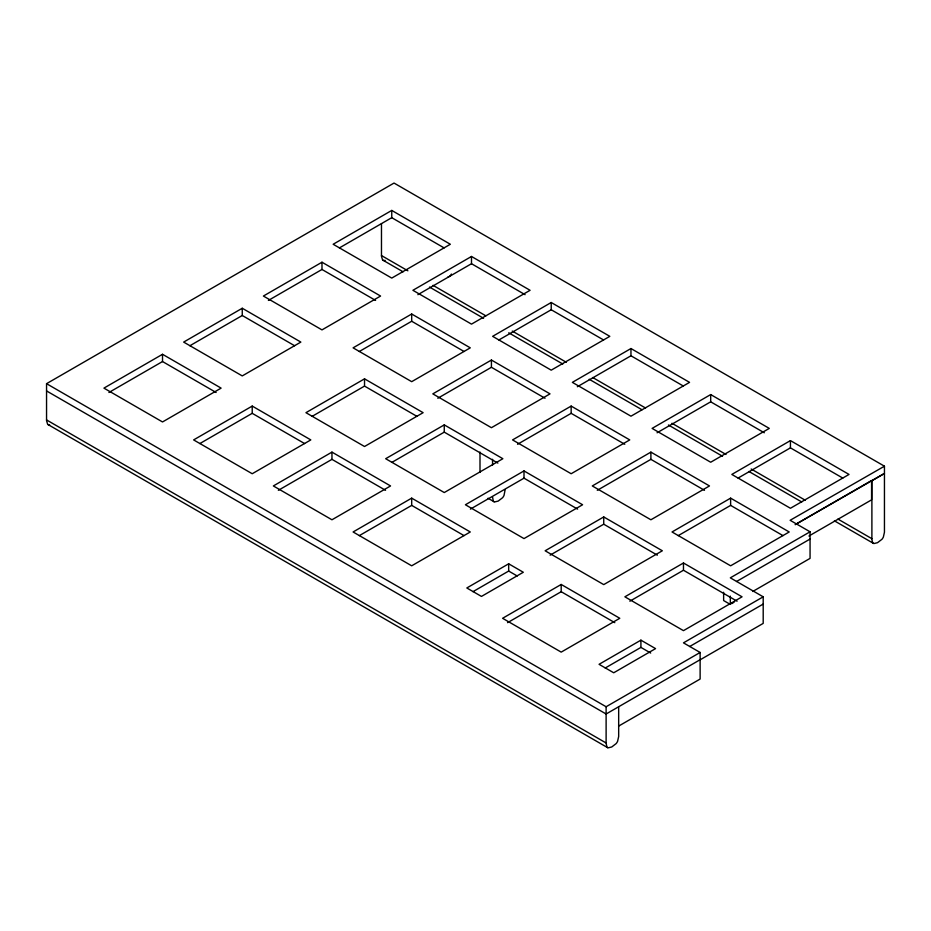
<?xml version="1.0" encoding="UTF-8"?>
<svg xmlns="http://www.w3.org/2000/svg" width="931" height="931" viewBox="0 0 931 931"><rect width="100%" height="100%" fill="white"/><g stroke="black" fill="none" stroke-linecap="round" stroke-linejoin="round"><path stroke-width="1.4" d="M505.114 489.846L504.02 495.432A6.633 3.829 -60 0 1 502.6 497.701L498.178 501.099L494.536 501.949A6.633 3.829 -60 0 1 493.29 501.018L492.557 497.096M49.634 424.862L49.064 424.873A6.633 3.829 -60 0 1 47.632 424.257L46.55 420.684L46.55 383.677L394.034 183.058L884.45 466.198L884.45 532.206L883.368 537.036A6.633 3.829 -60 0 1 881.936 539.305L877.514 542.692L873.872 543.553A6.633 3.829 -60 0 1 872.626 542.622L871.893 539.445L871.893 480.699L884.45 473.448L795.155 524.653L871.579 480.512L871.579 499.854L808.923 536.023M391.753 210.429L333.158 244.259L391.753 278.09L450.348 244.259L391.753 210.429L391.753 217.679L339.396 247.914M162.518 354.292L103.923 388.122L162.518 421.952L221.113 388.122L162.518 354.292L162.518 361.542L216.132 392.486M242.258 308.254L183.663 342.084L242.258 375.915L300.853 342.084L242.258 308.254L242.258 315.504L294.615 345.738M321.986 262.216L263.392 296.046L321.986 329.888L380.581 296.046L321.986 262.216L321.986 269.466L375.6 300.422M108.915 392.486L162.518 361.542M189.889 345.738L242.258 315.504M268.384 300.422L321.986 269.466M471.493 256.467L412.899 290.297L471.493 324.128L530.088 290.297L471.493 256.467L471.493 263.717L417.879 294.673M252.22 406.079L193.625 439.909L252.22 473.739L310.814 439.909L252.22 406.079L252.22 413.329L199.862 443.563M411.688 314.015L353.093 347.845L411.688 381.675L470.283 347.845L411.688 314.015L411.688 321.253L359.331 351.487M364.533 378.847L305.938 412.677L364.533 446.508L423.128 412.677L364.533 378.847L364.533 386.097L416.902 416.332M312.164 416.332L364.533 386.097M551.222 302.505L492.627 336.335L551.222 370.166L609.817 336.335L551.222 302.505L551.222 309.755L498.865 339.978M331.96 452.117L273.353 485.947L331.96 519.777L390.555 485.947L331.96 452.117L331.96 459.355L385.562 490.311M491.428 360.041L432.822 393.871L491.428 427.701L550.023 393.871L491.428 360.041L491.428 367.291L545.031 398.247M278.346 490.311L331.96 459.355M437.814 398.247L491.428 367.291M444.262 424.885L385.667 458.715L444.262 492.546L502.868 458.715L444.262 424.885L444.262 432.135L497.876 463.091M391.904 462.37L444.262 432.135M630.962 348.531L572.356 382.362L630.962 416.192L689.557 382.362L630.962 348.531L630.962 355.782L577.348 386.737M411.688 498.143L353.093 531.973L411.688 565.804L470.283 531.973L411.688 498.143L411.688 505.393L359.331 535.628M571.157 406.079L512.562 439.909L571.157 473.739L629.752 439.909L571.157 406.079L571.157 413.329L624.771 444.273M517.543 444.273L571.157 413.329M524.002 470.923L465.407 504.753L524.002 538.584L582.597 504.753L524.002 470.923L524.002 478.173L577.616 509.117M470.388 509.117L524.002 478.173M710.69 394.569L652.096 428.4L710.69 462.23L769.285 428.4L710.69 394.569L710.69 401.82L764.304 432.775M657.077 432.775L710.69 401.82M650.897 452.117L592.291 485.947L650.897 519.777L709.492 485.947L650.897 452.117L650.897 459.355L597.283 490.311M508.675 563.802L466.815 587.973L481.467 596.422L523.315 572.262L508.675 563.802L508.675 571.052L472.971 591.662M603.73 516.949L545.135 550.78L603.73 584.61L662.337 550.78L603.73 516.949L603.73 524.2L657.344 555.155M550.128 555.155L603.73 524.2M790.431 440.607L731.824 474.438L790.431 508.268L849.025 474.438L790.431 440.607L790.431 447.858L842.788 478.08M738.062 478.08L790.431 447.858M561.195 584.459L502.589 618.289L561.195 652.119L619.79 618.289L561.195 584.459L561.195 591.709L507.581 622.664M730.626 498.143L672.031 531.973L730.626 565.804L789.22 531.973L730.626 498.143L730.626 505.393L678.257 535.628M683.47 562.987L624.876 596.818L683.47 630.648L742.065 596.818L683.47 562.987L683.47 570.238L737.084 601.193M629.856 601.193L683.47 570.238M752.748 591.476L810.063 558.379L810.063 531.799L730.323 577.837L763.199 596.818L763.199 623.398L699.67 660.079M736.549 581.491L810.063 539.049M640.912 640.156L599.064 664.315L613.715 672.776L655.564 648.616L640.912 640.156L640.912 647.406L605.22 668.016M731.568 603.695L734.059 602.264M763.199 596.818L683.47 642.856L700.124 652.468L700.124 679.048L618.673 726.075M689.696 646.51L763.199 604.068M46.55 383.677L606.116 706.745L700.124 652.468M700.124 659.718L606.116 713.996L46.55 390.927M884.45 466.198L790.128 520.289L810.063 531.799M385.178 260.377L383.991 260.505A6.633 3.829 -60 0 1 382.56 259.889L381.477 256.316L381.477 223.661M391.753 217.679L444.122 247.914M471.493 263.717L525.096 294.673M551.222 309.755L603.591 339.978M630.962 355.782L683.319 386.016M381.477 255.56L407.883 270.805M433.031 285.328L485.842 315.818M512.259 331.064L566.327 362.275M592.733 377.52L645.544 408.022M671.949 423.268L726.029 454.479M751.177 469.003L805.245 500.215M837.947 519.091L871.893 538.7M382.978 260.203L403.1 271.817M429.505 287.062L483.585 318.286M508.733 332.809L562.801 364.021M589.207 379.266L642.018 409.756M668.423 425.002L722.491 456.225M748.908 471.47L801.719 501.96M834.409 520.836L873.394 543.343M411.688 321.253L464.057 351.487M650.897 459.355L704.499 490.311M730.626 505.393L782.994 535.628M252.22 413.329L304.588 443.563M411.688 505.393L464.057 535.628M561.195 591.709L614.797 622.664M508.675 571.052L517.217 575.986M640.912 647.406L650.688 653.038M46.55 419.928L606.116 742.985L606.849 746.906A6.633 3.829 -60 0 0 608.094 747.837L611.737 746.988L616.159 743.59A6.633 3.829 -60 0 0 617.59 741.332L618.673 736.502L618.673 706.745M48.051 424.571L607.617 747.64M488.019 498.236L494.058 501.739M730.323 596.131L730.323 604.417L723.631 600.553L723.631 592.267M606.116 706.745L606.116 742.985M492.557 459.297L492.557 465.116M480 452.047L480 472.401M451.36 274.051A11.835 6.831 60 0 1 448.044 276.891"/></g></svg>
